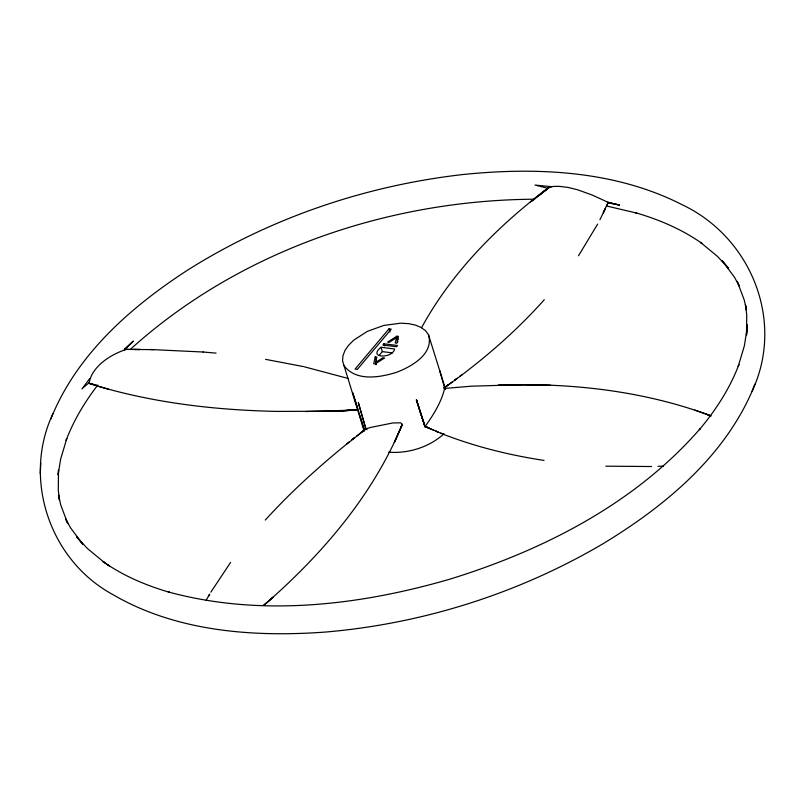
<?xml version="1.0" encoding="UTF-8"?>
<svg xmlns="http://www.w3.org/2000/svg" width="805" height="805" viewBox="0 0 805 805"><rect width="100%" height="100%" fill="white"/><g stroke="black" fill="none" stroke-linecap="round" stroke-linejoin="round"><path stroke-width="1.21" d="M52.889 413.77C22.389 478.764 49.497 559.888 112.368 594.301C175.973 631.613 252.74 637.278 324.807 632.106C422.343 623.885 518.108 593.647 602.512 544.039C663.753 506.969 722.87 458.317 752.101 391.23C785.066 320.984 751.035 237.113 681.916 204.611C614.899 170.479 536.774 167.007 463.247 174.494C365.923 185.502 270.681 217.773 187.716 270.047C130.903 306.926 76.364 354.673 50.826 419.063M746.497 334.94L747.231 325.009L746.497 334.94L746.718 314.725L745.46 304.763L746.426 309.724L744.243 299.993L737.209 281.368L739.252 286.006L734.412 277.151L722.015 260.498L728.465 268.236L717.497 256.413L700.471 242.375L702.061 243.482C681.996 229.284 659.074 219.574 635.558 212.731L636.836 213.104L606.306 205.929M40.25 473.743L40.803 463.117M746.859 330.141L744.373 345.808L738.205 366.446L738.889 364.615C729.853 388.503 715.756 410.188 699.354 429.659L700.229 428.602C635.236 503.417 543.637 550.177 450.146 579.077C359.312 605.521 260.609 617.143 168.144 591.896L169.432 592.269C145.916 585.426 122.994 575.716 102.929 561.518L104.519 562.625L87.483 548.587L76.525 536.764L82.985 544.532L70.588 527.889L65.748 519.034L67.791 523.663L60.757 505.037L58.574 495.306L59.54 500.277L58.282 490.305L58.503 470.1L58.131 474.859L60.617 459.192L66.785 438.554L66.101 440.385C73.658 420.401 84.787 401.926 97.797 385.042M424.949 426.65C433.362 415.048 441.261 402.45 444.632 388.443L471.438 386.189L524.266 384.609M375.603 362.481L376.871 357.088L375.241 356.877L373.721 363.719L375.271 363.91L384.418 358.044L382.788 357.833L375.603 362.481L376.277 364.655M375.834 364.655L376.338 362.371M396.553 337.597L395.265 343.021L396.895 343.232L398.455 336.389L396.895 336.198L387.718 342.065L389.348 342.266L396.553 337.597L397.912 341.954M263.829 605.3C321.286 555.38 372.695 495.92 402.057 424.939L394.319 442.509L401.967 425.302L401.937 423.782L400.467 422.816L392.83 422.957L371.075 427.344L365.943 428.773L363.407 430.685M604.877 209.451L603.257 212.882L608.157 202.367L619.488 205.074L607.272 202.598M752.101 391.23L754.869 384.146M126.606 349.36C111.08 354.079 91.488 366.486 89.063 383.512C150.042 402.591 214.06 410.168 277.765 411.415L332.012 411.214M607.141 204.923L608.218 202.447L607.684 202.125L591.896 194.911L577.316 189.698L568.199 187.454L559.334 186.347L553.317 186.428L548.597 187.595C498.084 225.782 452.098 271.788 421.518 327.746M607.554 203.685L608.208 202.407M605.008 209.511L605.521 208.354L599.916 219.735M597.622 224.112L578.503 255.779M206.05 600.389L209.723 594.08L208.515 596.072M401.967 425.302L400.498 427.203M210.87 592.128L230.592 562.433M89.727 378.612L81.949 388.885L88.661 383.029L97.435 385.625L88.681 383.1M551.596 186.669L535.003 185.07L548.125 188.36L539.561 194.931L548.597 187.595M265.308 520.03C288.502 494.501 313.94 471.086 340.525 449.14A305.115 167.339 -17.9 0 1 348.032 443.072L365.913 428.974L358.336 402.661L365.913 428.864L367.05 429.669M388.966 328.863L355.075 369.093L357.35 369.384L391.24 329.154L388.966 328.863L389.962 332.073M380.986 347.267C367.11 358.587 392.88 358.688 394.601 348.998L380.986 347.267L382.335 351.624L379.437 355.065M383.925 343.765L382.868 345.023L396.493 346.754L397.549 345.496L383.925 343.765L384.609 345.949M544.281 299.722C521.399 325.361 495.89 348.585 468.762 369.656A305.175 162.338 -16.7 0 1 461.195 375.502L445.658 386.953M124.383 350.175L133.238 341.24L124.272 349.732M133.238 341.24L124.534 349.37M130.4 349.31C239.467 250.556 388.513 200.093 534.621 199.207M444.028 433.754C429.246 447.228 408.417 453.708 388.574 452.199M263.758 605.34L273.046 597.199L263.788 605.31M346.724 443.917L349.279 441.834M351.795 439.852L354.361 437.799L353.083 438.856M356.887 435.847L365.933 428.783L360.741 432.768M531.552 201.391L549.664 187.122M530.324 201.894L548.426 187.746M364.675 429.729L365.913 428.864M455.952 379.135L454.654 380.121L457.27 378.219M459.776 376.237L462.402 374.365M444.219 387.718L452.128 382.073M445.517 386.732L448.184 384.86M544.019 460.4C511.93 455.55 480.203 447.922 449.733 436.682A305.186 166.987 -16.6 0 1 442.166 433.845L425.362 426.469M335.474 410.973L333.049 411.083L357.37 410.087M337.899 410.872L357.279 410.057L332.696 411.144L358.406 409.997L305.689 411.536M657.967 466.337L663.491 466.135M128.377 349.4L124.624 349.36L153.675 349.642M651.557 466.528L605.843 466.186M498.426 384.921L550.6 385.213M135.109 349.481L140.221 349.501L133.459 349.44L135.19 349.44M525.202 384.649C586.392 384.891 648.025 393.222 705.804 413.931M150.334 349.511L203.263 352.026M203.061 352.006L216.072 353.123M382.335 351.624L392.246 352.882M265.57 359.352L303.404 366.587M304.34 366.808L348.505 378.551M619.488 205.074L607.684 202.276M97.677 386.098L108.454 389.157M694.816 410.117L711.228 415.903M427.334 427.566L424.99 426.459L416.406 399.844L424.949 426.549L426.127 426.962L425 426.489L416.406 399.844L424.98 426.72M424.97 426.59L426.127 427.063M440.878 433.08L443.374 434.157M429.749 428.592L427.344 427.505L433.432 430.202M438.373 432.174L435.877 431.138L437.135 431.691M444.632 388.443L445.064 389.187M102.929 561.518L109.269 565.865L107.699 564.778M445.437 388.976L428.491 334.739L425.573 330.734L421.085 327.474L415.35 325.069L408.457 323.63L400.669 323.197L383.794 325.431L367.291 331.398L353.647 340.213L348.565 345.305L344.943 350.547L342.95 355.76L342.538 360.791L364.202 431.289M343.826 365.39C355.75 381.882 380.232 377.515 396.996 372.141C411.848 366.396 434.086 353.767 428.491 334.739M352.741 392.84L357.702 408.678L357.47 407.702M352.771 392.91L357.662 408.467M396.895 336.198L397.922 339.458M375.241 356.877L376.257 360.147M358.295 410.54L364.232 429.699M359.986 415.944L364.252 429.739M439.54 370.038L444.984 389.036M445.417 386.642L443.746 387.869L445.417 386.642M710.402 415.732L705.905 414.062L710.402 415.732M427.364 427.375L425.04 426.398L427.364 427.375"/></g></svg>
